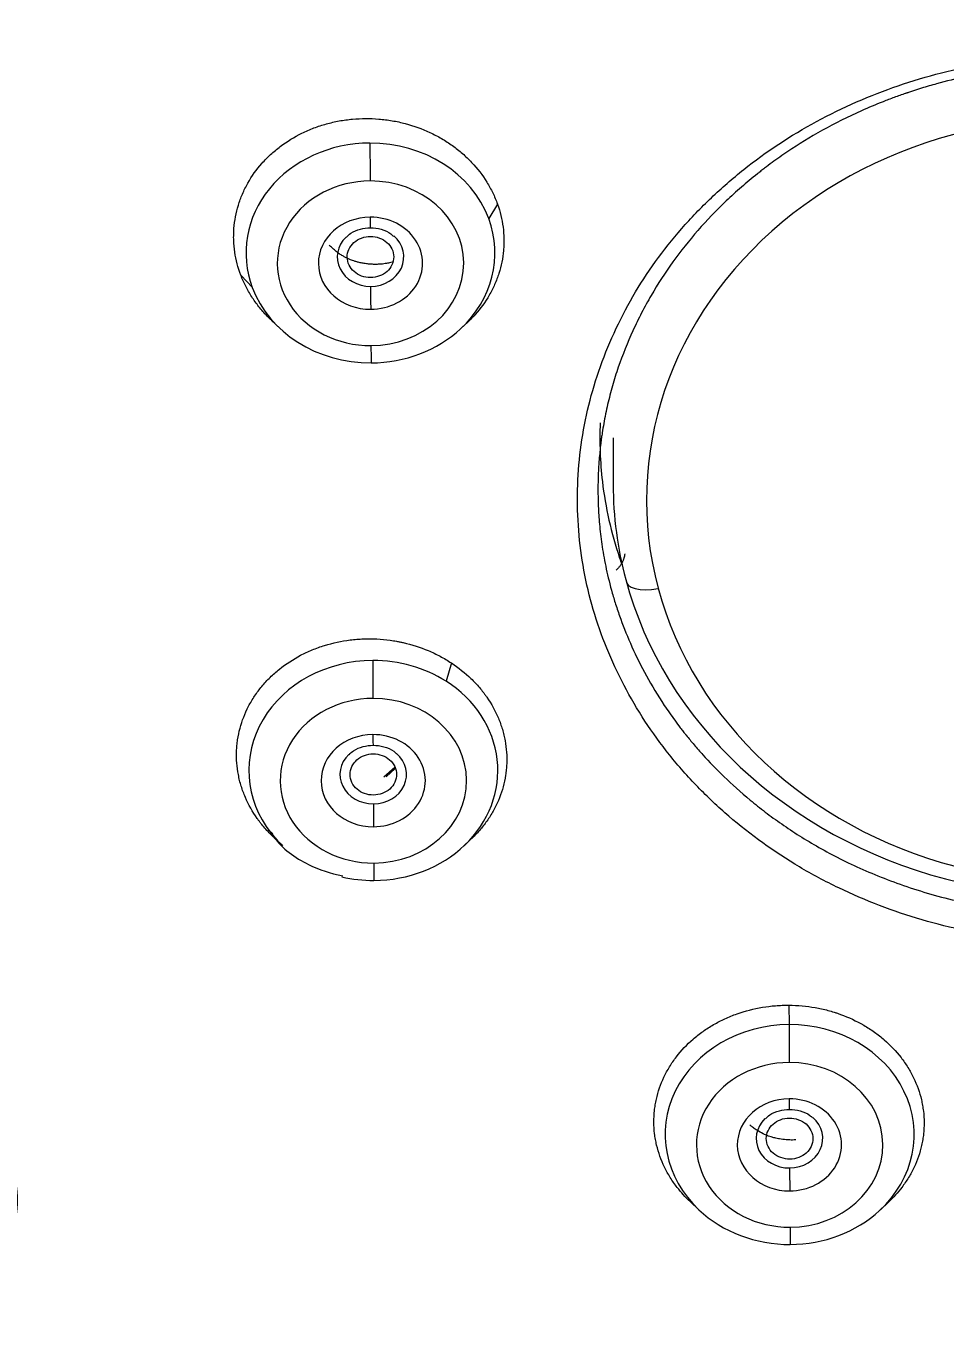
# Model space of a CAD drawing. Header units: millimetres. Extents: x 2433 to 4809, y -10272 to -6912.
# Drawn here: x 3217.32 to 3231.13, y -8413.34 to -8393.87 of the extents above; entities that cross this region are included whole.
import ezdxf

# ---------------------------------------------------------------- set-up
doc = ezdxf.new("R2010")
doc.units = ezdxf.units.MM
doc.layers.add('DIM', color=3, linetype='Continuous', lineweight=13)
doc.styles.add('ARIAL', font='arial.ttf')
doc.dimstyles.get("Standard").update_dxf_attribs({"dimtxt": 15, "dimasz": 15, "dimexe": 0.18, "dimexo": 0.0625, "dimgap": 4, "dimtad": 0, "dimtih": 1, "dimtoh": 1, "dimdec": 1, "dimdsep": 46, "dimtxsty": 'ARIAL', "dimcen": 0, "dimclrd": 3, "dimclre": 3, "dimclrt": 3, "dimadec": 0, "dimazin": 0, "dimtfac": 1, "dimtdec": 1, "dimtofl": 0, "dimtmove": 0, "dimatfit": 3, "dimfxl": 1, "dimtolj": 1, "dimtzin": 0, "dimarcsym": 0})

# ---------------------------------------------------------------- blocks, each defined once
blk = doc.blocks.new('*D46')
at = {"layer": 'Defpoints', "color": 0, "transparency": 16777216}
for p in [(3184.787, -7905.985), (3696.954, -9950.155), (3696.954, -9950.155)]:
    blk.add_point(p, dxfattribs=at)
at = {"layer": 'DIM', "color": 3, "lineweight": -2, "transparency": 16777216}
for p, q in [((3184.85, -7905.985), (3697.134, -7905.985)), ((3696.954, -7923.985), (3696.954, -8911.271)), ((3696.954, -9932.155), (3696.954, -8944.87)), ((3697.016, -9950.155), (3697.134, -9950.155))]:
    blk.add_line(p, q, dxfattribs=at)
at = {"layer": 'DIM', "color": 3, "transparency": 16777216}
for points in [[(3693.954, -7923.985), (3699.954, -7923.985), (3696.954, -7905.985)], [(3693.954, -9932.155), (3699.954, -9932.155), (3696.954, -9950.155)]]:
    blk.add_solid(points, dxfattribs=at)
at = {"layer": 'DIM', "color": 3, "transparency": 16777216, "insert": (3696.954, -8928.07), "char_height": 18, "attachment_point": 5, "style": 'ARIAL'}
blk.add_mtext('\\A1;(2280)', dxfattribs=at)

msp = doc.modelspace()

# ---------------------------------------------------------------- linework, layer by layer
at = {"linetype": 'Continuous', "lineweight": 13}
for p, q in [((3224.401, -8396.55), (3224.269, -8396.768)), ((3220.545, -8397.619), (3220.718, -8397.803)), ((3223.708, -8403.442), (3223.628, -8403.716)), ((3222.865, -8405.03), (3222.726, -8405.154)), ((3228.78, -8408.582), (3228.781, -8408.874))]:
    msp.add_line(p, q, dxfattribs=at)
at = {"linetype": 'Continuous', "lineweight": 18}
for p, q in [((3221.006, -8398.299), (3221.13, -8398.415)), ((3223.856, -8398.415), (3223.954, -8398.323)), ((3226.139, -8400.059), (3226.139, -8400.764)), ((3222.859, -8405.012), (3222.695, -8405.158)), ((3221.041, -8406.063), (3221.173, -8406.187)), ((3223.899, -8406.187), (3224.006, -8406.086)), ((3227.295, -8411.531), (3227.427, -8411.655)), ((3230.153, -8411.655), (3230.275, -8411.54))]:
    msp.add_line(p, q, dxfattribs=at)
at = {"linetype": 'Continuous', "lineweight": 13}
for centre, major_axis, ratio, start_param, end_param in [((3233.139, -8400.998), (-6.5, 0), 0.882948, 3.374216, 6.515809), ((3222.493, -8397.285), (-1.87, 0), 0.882948, 4.717224, 6.602179), ((3222.493, -8397.285), (-1.87, 0), 0.882948, 3.460586, 4.717224), ((3222.487, -8395.969), (0.002, -0.5), 0.00227, 3.979346, 5.201076), ((3222.493, -8397.44), (1.4, 0), 0.882948, 1.575631, 4.717224), ((3222.493, -8397.44), (1.4, 0), 0.882948, 4.717224, 7.858816), ((3222.493, -8397.439), (-0.783, 0), 0.882948, 4.717224, 7.858816), ((3222.493, -8397.439), (-0.783, 0), 0.882948, 1.575631, 4.717224), ((3222.489, -8396.607), (0.001, -0.3), 0.00227, 5.201076, 6.276176), ((3222.493, -8397.285), (-1.87, 0), 0.882948, 2.380772, 3.460586), ((3222.496, -8397.989), (-0.001, 0.3), 0.00227, 0.828524, 2.059484), ((3222.5, -8398.441), (-0.002, 0.5), 0.00227, 2.059484, 3.281214), ((3233.139, -8400.998), (-6.5, 0), 0.882948, 0.232623, 3.374216), ((3226.814, -8402.087), (-0.483, -0.13), 0.456826, 6.161218, 7.732014), ((3222.536, -8405.057), (-1.87, 0), 0.882948, 4.717224, 6.8872), ((3222.536, -8405.057), (-1.87, 0), 0.882948, 4.088905, 4.717224), ((3222.529, -8403.74), (0.002, -0.5), 0.00227, 3.979346, 5.201076), ((3222.536, -8405.057), (-1.87, 0), 0.882948, 2.393545, 4.088905), ((3222.536, -8405.211), (1.4, 0), 0.882948, 1.575631, 4.717224), ((3222.536, -8405.211), (1.4, 0), 0.882948, 4.717224, 7.858816), ((3222.534, -8405.21), (-0.783, 0), 0.882948, 4.717224, 7.858816), ((3222.534, -8405.21), (-0.783, 0), 0.882948, 1.575631, 4.717224), ((3222.53, -8404.378), (0.001, -0.3), 0.00227, 5.201076, 6.276176), ((3222.538, -8405.761), (-0.001, 0.3), 0.00227, 0.828524, 2.059484), ((3222.543, -8406.212), (-0.002, 0.5), 0.00227, 2.059484, 3.281214), ((3228.79, -8410.525), (-1.87, 0), 0.882948, 4.717224, 7.037094), ((3228.79, -8410.525), (-1.87, 0), 0.882948, 2.377964, 4.717224), ((3228.783, -8409.209), (0.002, -0.5), 0.00227, 3.979346, 5.201076), ((3228.79, -8410.68), (1.4, 0), 0.882948, 1.575631, 4.717224), ((3228.79, -8410.68), (1.4, 0), 0.882948, 4.717224, 7.858816), ((3215.321, -8411.514), (-1.87, 0), 0.882948, 2.377964, 4.717224), ((3228.787, -8410.68), (-0.783, 0), 0.882948, 4.717224, 7.858816), ((3228.787, -8410.68), (-0.783, 0), 0.882948, 1.575631, 4.717224), ((3228.783, -8409.848), (0.001, -0.3), 0.00227, 5.201076, 6.276176), ((3228.791, -8411.23), (-0.001, 0.3), 0.00227, 0.828524, 2.059484), ((3228.796, -8411.681), (-0.002, 0.5), 0.00227, 2.059484, 3.281214)]:
    msp.add_ellipse(centre, major_axis=major_axis, ratio=ratio, start_param=start_param, end_param=end_param, dxfattribs=at)
at = {"linetype": 'Continuous', "lineweight": 18}
for centre, major_axis, start_param, end_param in [((3222.493, -8397.345), (-0.5, 0), 5.53772, 7.858816), ((3222.493, -8397.345), (-0.5, 0), 1.575631, 3.936194), ((3222.493, -8397.285), (-1.87, 0), 0.318994, 1.575631), ((3222.493, -8397.285), (-1.87, 0), 1.575631, 2.380772), ((3233.139, -8400.764), (-7, 0), 0.232623, 3.374216), ((3233.139, -8400.764), (-7, 0), 6.283184, 6.515809), ((3222.534, -8405.117), (-0.5, 0), 5.53772, 7.858816), ((3222.534, -8405.117), (-0.5, 0), 1.575631, 3.936194), ((3222.536, -8405.057), (-1.87, 0), 0.604015, 0.753947), ((3222.536, -8405.057), (-1.87, 0), 1.575631, 2.393544), ((3222.536, -8405.057), (-1.87, 0), 1.315959, 1.575631), ((3228.787, -8410.586), (-0.5, 0), 5.53772, 7.858816), ((3228.787, -8410.586), (-0.5, 0), 1.575631, 3.936194), ((3228.79, -8410.525), (-1.87, 0), 0.753908, 1.575631), ((3228.79, -8410.525), (-1.87, 0), 1.575631, 2.377964)]:
    msp.add_ellipse(centre, major_axis=major_axis, ratio=0.882948, start_param=start_param, end_param=end_param, dxfattribs=at)
for points, knots in [([(3231.44, -8407.464), (3230.991, -8407.372), (3230.558, -8407.244), (3229.932, -8407.005), (3229.727, -8406.917), (3229.326, -8406.725), (3229.128, -8406.619), (3228.556, -8406.28), (3228.203, -8406.025), (3227.714, -8405.604), (3227.558, -8405.457), (3227.26, -8405.15), (3227.118, -8404.989), (3226.72, -8404.493), (3226.493, -8404.145), (3226.111, -8403.415), (3225.954, -8403.03), (3225.725, -8402.249), (3225.653, -8401.853), (3225.589, -8401.049), (3225.598, -8400.639), (3225.699, -8399.84), (3225.79, -8399.447), (3225.989, -8398.867), (3226.066, -8398.675), (3226.238, -8398.299), (3226.332, -8398.116), (3226.644, -8397.58), (3226.888, -8397.241), (3227.308, -8396.759), (3227.458, -8396.604), (3227.769, -8396.308), (3227.931, -8396.167), (3228.438, -8395.763), (3228.802, -8395.522), (3229.588, -8395.096), (3229.998, -8394.918), (3230.634, -8394.701), (3230.85, -8394.636), (3231.289, -8394.525), (3231.514, -8394.478), (3232.192, -8394.365), (3232.645, -8394.328), (3233.327, -8394.325), (3233.555, -8394.332), (3234.012, -8394.366), (3234.242, -8394.393), (3234.918, -8394.5), (3235.356, -8394.607), (3236.209, -8394.89), (3236.627, -8395.067), (3237.41, -8395.482), (3237.777, -8395.719), (3238.461, -8396.252), (3238.78, -8396.549), (3239.345, -8397.181), (3239.592, -8397.517), (3239.911, -8398.053), (3240.01, -8398.238), (3240.186, -8398.612), (3240.264, -8398.801), (3240.469, -8399.375), (3240.565, -8399.768), (3240.648, -8400.372), (3240.665, -8400.575), (3240.679, -8400.979), (3240.676, -8401.18), (3240.636, -8401.781), (3240.568, -8402.179), (3240.346, -8402.97), (3240.196, -8403.35), (3239.916, -8403.9), (3239.813, -8404.08), (3239.588, -8404.431), (3239.466, -8404.604), (3239.073, -8405.104), (3238.78, -8405.412), (3238.296, -8405.837), (3238.127, -8405.973), (3237.775, -8406.232), (3237.59, -8406.355), (3237.024, -8406.698), (3236.626, -8406.893), (3235.794, -8407.22), (3235.357, -8407.353), (3234.909, -8407.449)], [0, 0, 0, 0, 0.03125, 0.03125, 0.046875, 0.046875, 0.0625, 0.0625, 0.09375, 0.09375, 0.109375, 0.109375, 0.125, 0.125, 0.15625, 0.15625, 0.1875, 0.1875, 0.21875, 0.21875, 0.25, 0.25, 0.28125, 0.28125, 0.296875, 0.296875, 0.3125, 0.3125, 0.34375, 0.34375, 0.359375, 0.359375, 0.375, 0.375, 0.40625, 0.40625, 0.4375, 0.4375, 0.453125, 0.453125, 0.46875, 0.46875, 0.5, 0.5, 0.515625, 0.515625, 0.53125, 0.53125, 0.5625, 0.5625, 0.59375, 0.59375, 0.625, 0.625, 0.65625, 0.65625, 0.6875, 0.6875, 0.703125, 0.703125, 0.71875, 0.71875, 0.75, 0.75, 0.765625, 0.765625, 0.78125, 0.78125, 0.8125, 0.8125, 0.84375, 0.84375, 0.859375, 0.859375, 0.875, 0.875, 0.90625, 0.90625, 0.921875, 0.921875, 0.9375, 0.9375, 0.96875, 0.96875, 1, 1, 1, 1]), ([(3240.364, -8400.619), (3240.361, -8400.531), (3240.355, -8400.442), (3240.343, -8400.305), (3240.339, -8400.257), (3240.328, -8400.161), (3240.322, -8400.113), (3240.289, -8399.874), (3240.235, -8399.589), (3240.159, -8399.309), (3240.103, -8399.123), (3240.073, -8399.03), (3239.974, -8398.753), (3239.86, -8398.478), (3239.704, -8398.166), (3239.632, -8398.035), (3239.596, -8397.97), (3239.577, -8397.938), (3239.555, -8397.9), (3239.544, -8397.881), (3239.539, -8397.872), (3239.536, -8397.867), (3239.535, -8397.865), (3239.534, -8397.864), (3239.534, -8397.863), (3239.533, -8397.863), (3239.533, -8397.863), (3239.533, -8397.863), (3239.507, -8397.819), (3239.447, -8397.721), (3239.333, -8397.546), (3239.192, -8397.346), (3239.076, -8397.197), (3238.949, -8397.041), (3238.88, -8396.96), (3238.727, -8396.79), (3238.644, -8396.702), (3238.463, -8396.522), (3238.364, -8396.429), (3238.205, -8396.288), (3238.15, -8396.241), (3238.065, -8396.17), (3238.036, -8396.146), (3237.991, -8396.11), (3237.976, -8396.098), (3237.954, -8396.08), (3237.942, -8396.072), (3237.929, -8396.061), (3237.922, -8396.056), (3237.919, -8396.053), (3237.917, -8396.052), (3237.917, -8396.051), (3237.916, -8396.051), (3237.916, -8396.051), (3237.916, -8396.051), (3237.586, -8395.794), (3237.056, -8395.452), (3236.382, -8395.131), (3236.032, -8394.991), (3235.879, -8394.935), (3235.777, -8394.899), (3235.313, -8394.74), (3234.629, -8394.574), (3233.872, -8394.486), (3233.488, -8394.465), (3233.295, -8394.46), (3233.199, -8394.459), (3233.15, -8394.459), (3233.126, -8394.459), (3233.114, -8394.459), (3233.108, -8394.459), (3233.105, -8394.459), (3233.103, -8394.459), (3233.102, -8394.459), (3233.102, -8394.459), (3233.102, -8394.459), (3233.102, -8394.459), (3233.102, -8394.459), (3233.053, -8394.459), (3232.94, -8394.46), (3232.726, -8394.468), (3232.467, -8394.484), (3232.163, -8394.514), (3231.818, -8394.562), (3231.431, -8394.635), (3231.146, -8394.704), (3230.923, -8394.765), (3230.809, -8394.798), (3230.673, -8394.841), (3230.603, -8394.864), (3230.568, -8394.876), (3230.551, -8394.882), (3230.542, -8394.885), (3230.538, -8394.886), (3230.535, -8394.887), (3230.534, -8394.888), (3230.534, -8394.888), (3230.533, -8394.888), (3230.533, -8394.888), (3230.475, -8394.908), (3230.417, -8394.928), (3230.304, -8394.97), (3230.136, -8395.034), (3229.975, -8395.102), (3229.663, -8395.241), (3229.467, -8395.34), (3229.097, -8395.545), (3228.924, -8395.652), (3228.681, -8395.816), (3228.563, -8395.899), (3228.432, -8395.997), (3228.368, -8396.046), (3228.337, -8396.071), (3228.321, -8396.083), (3228.313, -8396.089), (3228.309, -8396.093), (3228.307, -8396.094), (3228.306, -8396.095), (3228.306, -8396.095), (3228.306, -8396.095), (3228.264, -8396.128), (3228.224, -8396.161), (3228.144, -8396.228), (3228.025, -8396.329), (3227.758, -8396.572), (3227.263, -8397.089), (3226.91, -8397.578), (3226.66, -8398.009), (3226.612, -8398.096), (3226.521, -8398.273), (3226.39, -8398.541), (3226.28, -8398.817), (3226.184, -8399.095), (3226.155, -8399.188), (3226.102, -8399.374), (3226.053, -8399.561), (3226.005, -8399.798), (3225.977, -8399.964), (3225.965, -8400.048), (3225.959, -8400.09), (3225.957, -8400.11), (3225.955, -8400.121), (3225.955, -8400.126), (3225.954, -8400.129), (3225.954, -8400.13), (3225.954, -8400.131), (3225.954, -8400.131), (3225.954, -8400.131), (3225.954, -8400.131), (3225.954, -8400.131), (3225.952, -8400.148), (3225.947, -8400.187), (3225.938, -8400.277), (3225.934, -8400.313), (3225.927, -8400.396), (3225.924, -8400.443), (3225.918, -8400.534), (3225.916, -8400.575), (3225.914, -8400.62)], [0, 0, 0, 0, 0.012911, 0.012911, 0.019989, 0.019989, 0.027068, 0.027068, 0.055381, 0.069538, 0.069538, 0.083694, 0.083694, 0.112008, 0.126164, 0.133243, 0.133243, 0.136782, 0.138552, 0.139436, 0.139879, 0.1401, 0.14021, 0.140266, 0.140293, 0.140307, 0.140307, 0.140321, 0.140321, 0.154478, 0.168634, 0.182791, 0.196948, 0.196948, 0.211105, 0.211105, 0.225261, 0.225261, 0.239418, 0.239418, 0.246496, 0.246496, 0.250035, 0.250035, 0.251805, 0.251805, 0.25269, 0.253132, 0.253353, 0.253464, 0.253519, 0.253547, 0.253561, 0.253561, 0.253575, 0.253575, 0.310201, 0.338515, 0.352671, 0.35975, 0.35975, 0.366828, 0.423455, 0.451768, 0.465925, 0.473003, 0.476542, 0.478312, 0.479197, 0.479639, 0.47986, 0.479971, 0.480026, 0.480054, 0.480068, 0.480075, 0.480075, 0.480082, 0.480082, 0.494238, 0.508395, 0.522552, 0.536708, 0.550865, 0.565022, 0.579178, 0.579178, 0.586257, 0.589796, 0.591565, 0.59245, 0.592893, 0.593114, 0.593224, 0.59328, 0.593307, 0.593321, 0.593321, 0.593335, 0.593335, 0.600413, 0.600413, 0.607492, 0.621648, 0.621648, 0.649962, 0.649962, 0.678275, 0.678275, 0.692432, 0.69951, 0.703049, 0.704819, 0.705704, 0.706146, 0.706367, 0.706478, 0.706533, 0.706533, 0.706589, 0.706589, 0.713667, 0.713667, 0.720745, 0.734902, 0.763215, 0.819842, 0.819842, 0.833999, 0.833999, 0.848155, 0.876469, 0.876469, 0.890625, 0.890625, 0.904782, 0.918939, 0.926017, 0.929556, 0.931326, 0.932211, 0.932653, 0.932874, 0.932985, 0.93304, 0.933068, 0.933082, 0.933089, 0.933089, 0.933096, 0.933096, 0.961409, 0.961409, 0.975566, 0.975566, 0.989722, 0.989722, 1, 1, 1, 1]), ([(3220.545, -8397.619), (3220.502, -8397.505), (3220.472, -8397.389), (3220.446, -8397.214), (3220.441, -8397.155), (3220.437, -8397.066), (3220.437, -8397.021), (3220.439, -8396.977), (3220.44, -8396.947), (3220.441, -8396.932), (3220.451, -8396.798), (3220.473, -8396.681), (3220.525, -8396.511), (3220.546, -8396.455), (3220.581, -8396.372), (3220.594, -8396.344), (3220.621, -8396.29), (3220.635, -8396.263), (3220.71, -8396.131), (3220.78, -8396.032), (3220.883, -8395.916), (3220.904, -8395.894), (3220.947, -8395.849), (3220.97, -8395.827), (3221.039, -8395.763), (3221.088, -8395.723), (3221.238, -8395.609), (3221.347, -8395.542), (3221.493, -8395.471), (3221.523, -8395.457), (3221.583, -8395.431), (3221.613, -8395.419), (3221.705, -8395.384), (3221.829, -8395.344), (3221.957, -8395.314), (3222.055, -8395.296), (3222.088, -8395.291), (3222.154, -8395.282), (3222.188, -8395.278), (3222.354, -8395.263), (3222.487, -8395.262), (3222.686, -8395.279), (3222.753, -8395.287), (3222.885, -8395.31), (3222.951, -8395.324), (3223.143, -8395.375), (3223.267, -8395.42), (3223.416, -8395.49), (3223.446, -8395.504), (3223.505, -8395.535), (3223.533, -8395.551), (3223.618, -8395.6), (3223.726, -8395.671), (3223.827, -8395.75), (3223.899, -8395.813), (3223.922, -8395.834), (3223.968, -8395.878), (3223.991, -8395.901), (3224.1, -8396.017), (3224.176, -8396.115), (3224.273, -8396.272), (3224.303, -8396.326), (3224.343, -8396.408), (3224.355, -8396.436), (3224.379, -8396.493), (3224.39, -8396.521), (3224.401, -8396.55)], [0, 0, 0, 0, 0.0625, 0.0625, 0.09375, 0.09375, 0.109375, 0.117187, 0.117187, 0.125, 0.125, 0.1875, 0.1875, 0.21875, 0.21875, 0.234375, 0.234375, 0.25, 0.25, 0.3125, 0.3125, 0.328125, 0.328125, 0.34375, 0.34375, 0.375, 0.375, 0.4375, 0.4375, 0.453125, 0.453125, 0.46875, 0.46875, 0.5, 0.53125, 0.53125, 0.546875, 0.546875, 0.5625, 0.5625, 0.625, 0.625, 0.65625, 0.65625, 0.6875, 0.6875, 0.75, 0.75, 0.765625, 0.765625, 0.78125, 0.78125, 0.8125, 0.84375, 0.84375, 0.859375, 0.859375, 0.875, 0.875, 0.9375, 0.9375, 0.96875, 0.96875, 0.984375, 0.984375, 1, 1, 1, 1]), ([(3224.401, -8396.55), (3224.441, -8396.664), (3224.469, -8396.779), (3224.492, -8396.953), (3224.496, -8397.011), (3224.498, -8397.099), (3224.498, -8397.143), (3224.495, -8397.187), (3224.494, -8397.217), (3224.493, -8397.232), (3224.481, -8397.364), (3224.457, -8397.479), (3224.404, -8397.647), (3224.383, -8397.703), (3224.346, -8397.785), (3224.334, -8397.812), (3224.306, -8397.865), (3224.292, -8397.892), (3224.217, -8398.022), (3224.146, -8398.119), (3224.044, -8398.233), (3224.023, -8398.255), (3223.986, -8398.293), (3223.971, -8398.308), (3223.955, -8398.323)], [0, 0, 0, 0, 0.184323, 0.184323, 0.276485, 0.276485, 0.322566, 0.345606, 0.345606, 0.368647, 0.368647, 0.55297, 0.55297, 0.645131, 0.645131, 0.691212, 0.691212, 0.737293, 0.737293, 0.921616, 0.921616, 0.967697, 0.967697, 1, 1, 1, 1]), ([(3222.131, -8397.049), (3222.15, -8397.027), (3222.207, -8396.975), (3222.336, -8396.921), (3222.438, -8396.908), (3222.49, -8396.907)], [0, 0, 0, 0, 0.24821, 0.643629, 1, 1, 1, 1]), ([(3222.49, -8396.907), (3222.548, -8396.907), (3222.656, -8396.923), (3222.78, -8396.976), (3222.828, -8397.022), (3222.84, -8397.036)], [0, 0, 0, 0, 0.410705, 0.836907, 1, 1, 1, 1]), ([(3222.831, -8397.422), (3222.827, -8397.423), (3222.811, -8397.427), (3222.772, -8397.436), (3222.708, -8397.447), (3222.633, -8397.455), (3222.558, -8397.457), (3222.493, -8397.454), (3222.429, -8397.448), (3222.368, -8397.438), (3222.312, -8397.426), (3222.265, -8397.412), (3222.226, -8397.399), (3222.196, -8397.388), (3222.174, -8397.378), (3222.16, -8397.372), (3222.147, -8397.366), (3222.134, -8397.36), (3222.117, -8397.351), (3222.097, -8397.341), (3222.075, -8397.328), (3222.051, -8397.314), (3222.012, -8397.288), (3221.966, -8397.253), (3221.916, -8397.21), (3221.887, -8397.182), (3221.874, -8397.168)], [0, 0, 0, 0, 0.010061, 0.049987, 0.111964, 0.196047, 0.262485, 0.324625, 0.382428, 0.444883, 0.499347, 0.54589, 0.584574, 0.615441, 0.63851, 0.653779, 0.661247, 0.677066, 0.695853, 0.717613, 0.742349, 0.770069, 0.800775, 0.881009, 0.940533, 1, 1, 1, 1]), ([(3221.004, -8398.296), (3220.982, -8398.276), (3220.96, -8398.255), (3220.918, -8398.21), (3220.896, -8398.187), (3220.855, -8398.14), (3220.835, -8398.116), (3220.778, -8398.044), (3220.706, -8397.944), (3220.646, -8397.839), (3220.591, -8397.731), (3220.567, -8397.675), (3220.545, -8397.619)], [0, 0, 0, 0, 0.106744, 0.106744, 0.218401, 0.218401, 0.330058, 0.330058, 0.553372, 0.776686, 0.776686, 1, 1, 1, 1]), ([(3225.943, -8399.838), (3225.932, -8400.132), (3225.943, -8400.427), (3226.022, -8401.107), (3226.108, -8401.49), (3226.245, -8401.897), (3226.256, -8401.927), (3226.267, -8401.958)], [0, 0, 0, 0, 0.406901, 0.406901, 0.955296, 0.955296, 1, 1, 1, 1]), ([(3221.038, -8406.06), (3221.037, -8406.059), (3221.037, -8406.059), (3220.991, -8406.015), (3220.948, -8405.97), (3220.886, -8405.9), (3220.857, -8405.865), (3220.828, -8405.828), (3220.81, -8405.803), (3220.801, -8405.79), (3220.72, -8405.677), (3220.661, -8405.571), (3220.59, -8405.406), (3220.569, -8405.35), (3220.542, -8405.265), (3220.534, -8405.236), (3220.52, -8405.178), (3220.514, -8405.149), (3220.486, -8405.004), (3220.477, -8404.888), (3220.482, -8404.742), (3220.484, -8404.712), (3220.489, -8404.654), (3220.493, -8404.624), (3220.506, -8404.537), (3220.518, -8404.48), (3220.563, -8404.31), (3220.606, -8404.2), (3220.675, -8404.067), (3220.69, -8404.041), (3220.72, -8403.989), (3220.736, -8403.964), (3220.786, -8403.888), (3220.859, -8403.792), (3220.941, -8403.702), (3221.008, -8403.637), (3221.03, -8403.616), (3221.077, -8403.574), (3221.101, -8403.554), (3221.224, -8403.456), (3221.33, -8403.387), (3221.499, -8403.298), (3221.558, -8403.271), (3221.679, -8403.221), (3221.741, -8403.199), (3221.928, -8403.141), (3222.056, -8403.113), (3222.221, -8403.093), (3222.255, -8403.089), (3222.322, -8403.084), (3222.355, -8403.082), (3222.455, -8403.078), (3222.588, -8403.079), (3222.721, -8403.092), (3222.82, -8403.105), (3222.869, -8403.113), (3222.919, -8403.123), (3222.951, -8403.129), (3222.968, -8403.133), (3223.115, -8403.166), (3223.241, -8403.207), (3223.422, -8403.283), (3223.481, -8403.311), (3223.568, -8403.357), (3223.596, -8403.373), (3223.653, -8403.407), (3223.68, -8403.424), (3223.708, -8403.442)], [0, 0, 0, 0, 0.000383, 0.000383, 0.033704, 0.033704, 0.050364, 0.058694, 0.058694, 0.067024, 0.067024, 0.133665, 0.133665, 0.166986, 0.166986, 0.183646, 0.183646, 0.200307, 0.200307, 0.266948, 0.266948, 0.283608, 0.283608, 0.300268, 0.300268, 0.333589, 0.333589, 0.40023, 0.40023, 0.41689, 0.41689, 0.43355, 0.43355, 0.466871, 0.500192, 0.500192, 0.516852, 0.516852, 0.533512, 0.533512, 0.600153, 0.600153, 0.633474, 0.633474, 0.666794, 0.666794, 0.733436, 0.733436, 0.750096, 0.750096, 0.766756, 0.766756, 0.800077, 0.833397, 0.833397, 0.850057, 0.858388, 0.858388, 0.866718, 0.866718, 0.933359, 0.933359, 0.966679, 0.966679, 0.98334, 0.98334, 1, 1, 1, 1]), ([(3223.708, -8403.442), (3223.815, -8403.513), (3223.913, -8403.591), (3224.047, -8403.72), (3224.089, -8403.765), (3224.149, -8403.835), (3224.178, -8403.871), (3224.205, -8403.908), (3224.223, -8403.932), (3224.232, -8403.945), (3224.311, -8404.058), (3224.368, -8404.163), (3224.437, -8404.327), (3224.457, -8404.382), (3224.482, -8404.467), (3224.49, -8404.496), (3224.504, -8404.553), (3224.51, -8404.582), (3224.536, -8404.726), (3224.544, -8404.841), (3224.538, -8404.985), (3224.536, -8405.014), (3224.53, -8405.072), (3224.526, -8405.101), (3224.513, -8405.188), (3224.501, -8405.245), (3224.455, -8405.413), (3224.413, -8405.521), (3224.344, -8405.653), (3224.329, -8405.679), (3224.299, -8405.73), (3224.283, -8405.755), (3224.233, -8405.83), (3224.161, -8405.925), (3224.079, -8406.015), (3224.026, -8406.067), (3224.016, -8406.077), (3224.006, -8406.086)], [0, 0, 0, 0, 0.11612, 0.11612, 0.174181, 0.174181, 0.203211, 0.217726, 0.217726, 0.232241, 0.232241, 0.348361, 0.348361, 0.406421, 0.406421, 0.435452, 0.435452, 0.464482, 0.464482, 0.580602, 0.580602, 0.609632, 0.609632, 0.638662, 0.638662, 0.696723, 0.696723, 0.812843, 0.812843, 0.841873, 0.841873, 0.870903, 0.870903, 0.928963, 0.987024, 0.987024, 1, 1, 1, 1]), ([(3222.172, -8404.821), (3222.191, -8404.798), (3222.248, -8404.747), (3222.377, -8404.693), (3222.48, -8404.679), (3222.532, -8404.678)], [0, 0, 0, 0, 0.24821, 0.643629, 1, 1, 1, 1]), ([(3222.532, -8404.678), (3222.589, -8404.679), (3222.697, -8404.694), (3222.822, -8404.747), (3222.87, -8404.793), (3222.882, -8404.807)], [0, 0, 0, 0, 0.410705, 0.836907, 1, 1, 1, 1]), ([(3221.001, -8405.979), (3221.015, -8406.004), (3221.136, -8406.217), (3221.517, -8406.475), (3221.889, -8406.605), (3222.075, -8406.639)], [0, 0, 0, 0, 0.06768, 0.58739, 1, 1, 1, 1]), ([(3227.293, -8411.53), (3227.223, -8411.464), (3227.159, -8411.394), (3227.083, -8411.296), (3227.064, -8411.271), (3227.03, -8411.222), (3227.013, -8411.196), (3226.965, -8411.119), (3226.936, -8411.067), (3226.858, -8410.907), (3226.819, -8410.797), (3226.785, -8410.655), (3226.779, -8410.626), (3226.769, -8410.569), (3226.765, -8410.54), (3226.754, -8410.454), (3226.747, -8410.339), (3226.753, -8410.224), (3226.762, -8410.137), (3226.766, -8410.109), (3226.773, -8410.065), (3226.776, -8410.051), (3226.781, -8410.022), (3226.784, -8410.008), (3226.813, -8409.88), (3226.851, -8409.77), (3226.926, -8409.611), (3226.955, -8409.559), (3227.002, -8409.482), (3227.018, -8409.456), (3227.052, -8409.407), (3227.07, -8409.382), (3227.162, -8409.263), (3227.246, -8409.174), (3227.363, -8409.072), (3227.388, -8409.052), (3227.437, -8409.013), (3227.463, -8408.994), (3227.54, -8408.94), (3227.646, -8408.871), (3227.76, -8408.813), (3227.848, -8408.772), (3227.878, -8408.759), (3227.938, -8408.735), (3227.969, -8408.723), (3228.124, -8408.668), (3228.251, -8408.636), (3228.446, -8408.603), (3228.512, -8408.595), (3228.612, -8408.587), (3228.646, -8408.585), (3228.713, -8408.582), (3228.746, -8408.582), (3228.78, -8408.582)], [0, 0, 0, 0, 0.065678, 0.065678, 0.086913, 0.086913, 0.108148, 0.108148, 0.150617, 0.150617, 0.235555, 0.235555, 0.25679, 0.25679, 0.278024, 0.278024, 0.320493, 0.362963, 0.362963, 0.384197, 0.384197, 0.394814, 0.394814, 0.405432, 0.405432, 0.49037, 0.49037, 0.532839, 0.532839, 0.554074, 0.554074, 0.575308, 0.575308, 0.660247, 0.660247, 0.681481, 0.681481, 0.702716, 0.702716, 0.745185, 0.787654, 0.787654, 0.808889, 0.808889, 0.830123, 0.830123, 0.915062, 0.915062, 0.957531, 0.957531, 0.978765, 0.978765, 1, 1, 1, 1]), ([(3228.78, -8408.582), (3228.914, -8408.583), (3229.045, -8408.595), (3229.238, -8408.63), (3229.302, -8408.644), (3229.397, -8408.669), (3229.444, -8408.683), (3229.491, -8408.698), (3229.522, -8408.709), (3229.538, -8408.714), (3229.677, -8408.765), (3229.793, -8408.819), (3229.958, -8408.915), (3230.012, -8408.95), (3230.089, -8409.005), (3230.114, -8409.024), (3230.164, -8409.063), (3230.188, -8409.083), (3230.305, -8409.185), (3230.389, -8409.273), (3230.482, -8409.393), (3230.5, -8409.417), (3230.534, -8409.467), (3230.551, -8409.492), (3230.598, -8409.569), (3230.627, -8409.621), (3230.703, -8409.779), (3230.742, -8409.889), (3230.776, -8410.031), (3230.781, -8410.059), (3230.791, -8410.116), (3230.796, -8410.145), (3230.806, -8410.23), (3230.813, -8410.345), (3230.807, -8410.459), (3230.798, -8410.545), (3230.794, -8410.573), (3230.787, -8410.616), (3230.785, -8410.63), (3230.779, -8410.659), (3230.776, -8410.673), (3230.748, -8410.8), (3230.71, -8410.909), (3230.636, -8411.068), (3230.608, -8411.12), (3230.561, -8411.196), (3230.545, -8411.221), (3230.511, -8411.271), (3230.494, -8411.295), (3230.416, -8411.397), (3230.35, -8411.47), (3230.276, -8411.539)], [0, 0, 0, 0, 0.084602, 0.084602, 0.126904, 0.126904, 0.148054, 0.158629, 0.158629, 0.169205, 0.169205, 0.253807, 0.253807, 0.296108, 0.296108, 0.317259, 0.317259, 0.338409, 0.338409, 0.423012, 0.423012, 0.444162, 0.444162, 0.465313, 0.465313, 0.507614, 0.507614, 0.592217, 0.592217, 0.613367, 0.613367, 0.634518, 0.634518, 0.676819, 0.71912, 0.71912, 0.740271, 0.740271, 0.750846, 0.750846, 0.761421, 0.761421, 0.846024, 0.846024, 0.888325, 0.888325, 0.909475, 0.909475, 0.930626, 0.930626, 1, 1, 1, 1]), ([(3228.425, -8410.29), (3228.444, -8410.267), (3228.501, -8410.216), (3228.63, -8410.162), (3228.733, -8410.148), (3228.785, -8410.148)], [0, 0, 0, 0, 0.24821, 0.643629, 1, 1, 1, 1]), ([(3228.785, -8410.148), (3228.842, -8410.148), (3228.95, -8410.163), (3229.075, -8410.216), (3229.123, -8410.262), (3229.135, -8410.276)], [0, 0, 0, 0, 0.410705, 0.836907, 1, 1, 1, 1]), ([(3228.884, -8410.605), (3228.875, -8410.606), (3228.851, -8410.607), (3228.801, -8410.608), (3228.728, -8410.604), (3228.646, -8410.594), (3228.572, -8410.579), (3228.517, -8410.563), (3228.465, -8410.546), (3228.401, -8410.519), (3228.34, -8410.487), (3228.29, -8410.456), (3228.26, -8410.436), (3228.234, -8410.416), (3228.211, -8410.398), (3228.197, -8410.386), (3228.191, -8410.381)], [0, 0, 0, 0, 0.03608, 0.097129, 0.195006, 0.323165, 0.421094, 0.49655, 0.549656, 0.636695, 0.77477, 0.829382, 0.879233, 0.924297, 0.964558, 1, 1, 1, 1])]:
    msp.add_open_spline(points, degree=3, knots=knots, dxfattribs=at)
for points, degree in [([(3222.742, -8397.563), (3222.711, -8397.591), (3222.633, -8397.636), (3222.492, -8397.663), (3222.356, -8397.638), (3222.241, -8397.571), (3222.163, -8397.47), (3222.134, -8397.351), (3222.161, -8397.228), (3222.212, -8397.157), (3222.245, -8397.128)], 3), ([(3222.245, -8397.128), (3222.277, -8397.099), (3222.357, -8397.053), (3222.495, -8397.028), (3222.631, -8397.053), (3222.746, -8397.121), (3222.823, -8397.222), (3222.852, -8397.342), (3222.823, -8397.466), (3222.773, -8397.536), (3222.742, -8397.563)], 3), ([(3226.313, -8401.801), (3226.3, -8401.942), (3226.183, -8402.049)], 2), ([(3222.186, -8405.119), (3222.186, -8405.078), (3222.205, -8404.996), (3222.283, -8404.891), (3222.399, -8404.825), (3222.534, -8404.8), (3222.67, -8404.823), (3222.787, -8404.89), (3222.865, -8404.996), (3222.886, -8405.077), (3222.886, -8405.116)], 3), ([(3222.886, -8405.116), (3222.886, -8405.154), (3222.867, -8405.235), (3222.789, -8405.342), (3222.673, -8405.41), (3222.538, -8405.434), (3222.402, -8405.411), (3222.285, -8405.345), (3222.206, -8405.242), (3222.186, -8405.16), (3222.186, -8405.119)], 3), ([(3228.543, -8410.805), (3228.51, -8410.777), (3228.458, -8410.706), (3228.43, -8410.584), (3228.458, -8410.464), (3228.535, -8410.363), (3228.649, -8410.295), (3228.785, -8410.269), (3228.926, -8410.295), (3229.005, -8410.339), (3229.036, -8410.366)], 3), ([(3229.036, -8410.366), (3229.067, -8410.393), (3229.118, -8410.463), (3229.149, -8410.587), (3229.121, -8410.707), (3229.045, -8410.809), (3228.93, -8410.877), (3228.795, -8410.904), (3228.656, -8410.879), (3228.576, -8410.834), (3228.543, -8410.805)], 3)]:
    msp.add_open_spline(points, degree=degree, dxfattribs=at)
at = {"linetype": 'Continuous', "lineweight": 13}
msp.add_open_spline([(3225.914, -8400.62), (3225.914, -8400.636), (3225.913, -8400.653), (3225.911, -8400.735), (3225.91, -8400.805), (3225.911, -8400.955), (3225.913, -8401.036), (3225.921, -8401.208), (3225.927, -8401.3), (3225.946, -8401.492), (3225.958, -8401.594), (3225.991, -8401.806), (3226.031, -8402.029), (3226.09, -8402.27), (3226.144, -8402.458), (3226.163, -8402.521), (3226.205, -8402.651), (3226.228, -8402.717), (3226.301, -8402.919), (3226.357, -8403.057), (3226.485, -8403.342), (3226.557, -8403.487), (3226.719, -8403.782), (3226.808, -8403.93), (3226.957, -8404.154), (3227.035, -8404.266), (3227.133, -8404.398), (3227.184, -8404.463), (3227.21, -8404.496), (3227.223, -8404.512), (3227.23, -8404.521), (3227.233, -8404.525), (3227.235, -8404.527), (3227.235, -8404.528), (3227.236, -8404.528), (3227.236, -8404.529), (3227.236, -8404.529), (3227.236, -8404.529), (3227.236, -8404.529), (3227.273, -8404.575), (3227.312, -8404.622), (3227.396, -8404.721), (3227.44, -8404.771), (3227.581, -8404.927), (3227.687, -8405.037), (3227.923, -8405.264), (3228.054, -8405.382), (3228.27, -8405.561), (3228.346, -8405.621), (3228.503, -8405.741), (3228.585, -8405.801), (3228.843, -8405.98), (3229.028, -8406.098), (3229.332, -8406.27), (3229.437, -8406.327), (3229.656, -8406.437), (3229.884, -8406.545), (3230.253, -8406.697), (3230.647, -8406.837), (3231.066, -8406.961), (3231.36, -8407.03), (3231.51, -8407.061)], degree=3, knots=[0, 0, 0, 0, 0.010046, 0.010046, 0.046711, 0.046711, 0.083376, 0.083376, 0.120041, 0.120041, 0.156706, 0.156706, 0.193371, 0.230036, 0.230036, 0.248368, 0.248368, 0.266701, 0.266701, 0.303366, 0.303366, 0.340031, 0.340031, 0.376696, 0.376696, 0.395028, 0.404195, 0.408778, 0.411069, 0.412215, 0.412788, 0.413074, 0.413218, 0.413289, 0.413325, 0.413343, 0.413352, 0.413352, 0.413361, 0.413361, 0.450026, 0.450026, 0.486691, 0.486691, 0.560021, 0.560021, 0.63335, 0.63335, 0.670015, 0.670015, 0.70668, 0.70668, 0.78001, 0.78001, 0.816675, 0.816675, 0.85334, 0.890005, 0.92667, 0.963335, 1, 1, 1, 1], dxfattribs=at)

# ---------------------------------------------------------------- dimensions: what is measured, and where the dimension line sits
at = {"layer": 'DIM', "color": 3}
dim = msp.add_linear_dim(base=(3696.954, -9950.155), p1=(3184.787, -7905.985), p2=(3696.954, -9950.155), angle=90, text='(2280)', dimstyle='Standard', override={"dimtxt": 18, "dimasz": 18, "dimgap": 5}, dxfattribs=at)
dim.commit()
dim.dimension.update_dxf_attribs({"geometry": '*D46', "text_midpoint": (3696.954, -8928.07)})

doc.saveas('drawing.dxf')
